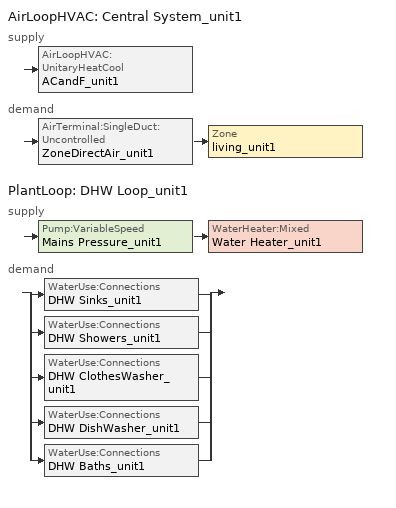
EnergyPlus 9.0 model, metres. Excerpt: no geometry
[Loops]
AirLoopHVAC 'Central System_unit1'
 supply: AirLoopHVAC:UnitaryHeatCool 'ACandF_unit1'
 demand: AirTerminal:SingleDuct:Uncontrolled 'ZoneDirectAir_unit1' > Zone 'living_unit1'
PlantLoop 'DHW Loop_unit1'
 supply: Pump:VariableSpeed 'Mains Pressure_unit1' > WaterHeater:Mixed 'Water Heater_unit1'
 demand: split
  | WaterUse:Connections 'DHW Sinks_unit1'
  | WaterUse:Connections 'DHW Showers_unit1'
  | WaterUse:Connections 'DHW ClothesWasher_unit1'
  | WaterUse:Connections 'DHW DishWasher_unit1'
  | WaterUse:Connections 'DHW Baths_unit1'
[ThermostatSetpoint:DualSetpoint]
thermostat_living Dual SP Control: Heating Setpoint Temperature Schedule=heating_sch; Cooling Setpoint Temperature Schedule=cooling_sch
[Sizing:Zone]
living_unit1: Zone Cooling Design Supply Air Temperature Input Method=SupplyAirTemperature; Zone Cooling Design Supply Air Temperature {C}=12; Zone Heating Design Supply Air Temperature Input Method=SupplyAirTemperature; Zone Heating Design Supply Air Temperature {C}=50; Zone Cooling Design Supply Air Humidity Ratio {kgWater/kgDryAir}=0.008; Zone Heating Design Supply Air Humidity Ratio {kgWater/kgDryAir}=0.008; Design Specification Outdoor Air Object=SZ_DSOA_living_unit1; Cooling Design Air Flow Method=DesignDay; Cooling Minimum Air Flow per Zone Floor Area {m3/s-m2}=0.000762; Heating Design Air Flow Method=DesignDay; Heating Maximum Air Flow per Zone Floor Area {m3/s-m2}=0.002032; Heating Maximum Air Flow {m3/s}=0.141576; Heating Maximum Air Flow Fraction=0.3
[Sizing:System]
Central System_unit1: Type of Load to Size On=Sensible; Design Outdoor Air Flow Rate {m3/s}=autosize; Central Heating Maximum System Air Flow Ratio=1; Preheat Design Temperature {C}=7; Preheat Design Humidity Ratio {kgWater/kgDryAir}=0.008; Precool Design Temperature {C}=11; Precool Design Humidity Ratio {kgWater/kgDryAir}=0.008; Central Cooling Design Supply Air Temperature {C}=12; Central Heating Design Supply Air Temperature {C}=50; Type of Zone Sum to Use=NonCoincident; 100% Outdoor Air in Cooling=No; 100% Outdoor Air in Heating=No; Central Cooling Design Supply Air Humidity Ratio {kgWater/kgDryAir}=0.008; Central Heating Design Supply Air Humidity Ratio {kgWater/kgDryAir}=0.008; Cooling Supply Air Flow Rate Method=DesignDay; Heating Supply Air Flow Rate Method=DesignDay; Zone Maximum Outdoor Air Fraction=1; Cooling Design Capacity Method=CoolingDesignCapacity; Cooling Design Capacity {W}=autosize; Heating Design Capacity Method=HeatingDesignCapacity; Heating Design Capacity {W}=autosize; Central Cooling Capacity Control Method=OnOff
[ZoneControl:Thermostat]
Zone Thermostat_unit1: Zone or ZoneList=living_unit1; Control Type Schedule=zone_control_type; Control 1=thermostat_living Dual SP Control
[AirTerminal:SingleDuct:Uncontrolled]
ZoneDirectAir_unit1: Availability Schedule=always_avail; Maximum Air Flow Rate {m3/s}=autosize
[DesignSpecification:OutdoorAir]
SZ_DSOA_living_unit1: Outdoor Air Method=Flow/Zone; Outdoor Air Flow per Person {m3/s-person}=0; Outdoor Air Flow per Zone {m3/s}=0.0259753
[Coil:Cooling:DX:SingleSpeed]
DX Cooling Coil_unit1: Availability Schedule=always_avail; Gross Rated Total Cooling Capacity {W}=autosize; Gross Rated Sensible Heat Ratio=autosize; Gross Rated Cooling COP {W/W}=4.22072; Rated Air Flow Rate {m3/s}=autosize; Total Cooling Capacity Function of Temperature Curve=Cool-Cap-FT; Total Cooling Capacity Function of Flow Fraction Curve=ConstantCubic; Energy Input Ratio Function of Temperature Curve=Cool-EIR-FT; Energy Input Ratio Function of Flow Fraction Curve=ConstantCubic; Part Load Fraction Correlation Curve=Cool-PLF-fPLR
[Fan:OnOff]
Supply Fan_unit1: Availability Schedule=always_avail; Fan Total Efficiency=0.377; Pressure Rise {Pa}=400; Maximum Flow Rate {m3/s}=autosize; Motor Efficiency=0.65; Motor In Airstream Fraction=1
[AirLoopHVAC]
Central System_unit1: Design Supply Air Flow Rate {m3/s}=autosize
[AirLoopHVAC:UnitaryHeatCool]
ACandF_unit1: Availability Schedule=always_avail; Supply Air Fan Operating Mode Schedule=fan_cycle; Maximum Supply Air Temperature {C}=80; Cooling Supply Air Flow Rate {m3/s}=autosize; Heating Supply Air Flow Rate {m3/s}=autosize; No Load Supply Air Flow Rate {m3/s}=0; Controlling Zone or Thermostat Location=living_unit1; Supply Fan=Supply Fan_unit1; Fan Placement=BlowThrough; Heating Coil=Main gas Heating Coil_unit1; Cooling Coil=DX Cooling Coil_unit1; Dehumidification Control Type=None
[Coil:Heating:Fuel]
Main gas heating coil_unit1: Availability Schedule=always_avail; Fuel Type=NaturalGas; Burner Efficiency=0.75; Nominal Capacity {W}=autosize
[Zone equipment]
living_unit1: ZoneDirectAir_unit1
[Pump:VariableSpeed]
Mains Pressure_unit1: Design Maximum Flow Rate {m3/s}=autosize; Design Pump Head {Pa}=1; Design Power Consumption {W}=0; Motor Efficiency=1; Fraction of Motor Inefficiencies to Fluid Stream=0; Coefficient 1 of the Part Load Performance Curve=0; Coefficient 2 of the Part Load Performance Curve=1; Coefficient 3 of the Part Load Performance Curve=0; Coefficient 4 of the Part Load Performance Curve=0; Design Minimum Flow Rate {m3/s}=0; Pump Control Type=Intermittent
[WaterHeater:Mixed]
Water Heater_unit1: Tank Volume {m3}=0.151416; Setpoint Temperature Schedule=dhw_setpt; Deadband Temperature Difference {deltaC}=2; Maximum Temperature Limit {C}=50; Heater Control Type=Cycle; Heater Maximum Capacity {W}=autosize; Heater Minimum Capacity {W}=0; Heater Ignition Minimum Flow Rate {m3/s}=0; Heater Fuel Type=naturalgas; Heater Thermal Efficiency=0.8; Ambient Temperature Indicator=Zone; Ambient Temperature Zone=living_unit1; Off Cycle Loss Coefficient to Ambient Temperature {W/K}=4.50544; Off Cycle Loss Fraction to Zone=1; On Cycle Loss Coefficient to Ambient Temperature {W/K}=4.50544; On Cycle Loss Fraction to Zone=1; Peak Use Flow Rate {m3/s}=0; Use Side Effectiveness=1; Source Side Effectiveness=1; Use Side Design Flow Rate {m3/s}=autosize; Source Side Design Flow Rate {m3/s}=0; Indirect Water Heating Recovery Time {hr}=1.5
[WaterHeater:Sizing]
Water Heater_unit1: Design Mode=ResidentialHUD-FHAMinimum; Number of Bedrooms=3; Number of Bathrooms=3
[Sizing:Plant]
DHW Loop_unit1: Loop Type=Heating; Design Loop Exit Temperature {C}=48.8889; Loop Design Temperature Difference {deltaC}=5.55556
[PlantLoop]
DHW Loop_unit1: Fluid Type=Water; Plant Equipment Operation Scheme=DHW Loop Operation_unit1; Maximum Loop Temperature {C}=100; Minimum Loop Temperature {C}=0; Maximum Loop Flow Rate {m3/s}=autosize; Minimum Loop Flow Rate {m3/s}=0; Plant Loop Volume {m3}=autocalculate; Load Distribution Scheme=Optimal
[PlantEquipmentList]
DHW Plant Equipment_unit1: Water Heater_unit1
[PlantEquipmentOperation:HeatingLoad]
DHW Control Scheme_unit1: Load Range 1 Lower Limit {W}=0; Load Range 1 Upper Limit {W}=1000000000000000; Range 1 Equipment List=DHW Plant Equipment_unit1
[PlantEquipmentOperationSchemes]
DHW Loop Operation_unit1: Control Scheme 1=DHW Control Scheme_unit1; Control Scheme 1 Schedule=always_avail
[SetpointManager:Scheduled]
DHW Loop Setpoint Manager_unit1: Control Variable=Temperature; Schedule=DHWSupplySetpoint; Setpoint Node or NodeList=DHW Supply Outlet Node_unit1
[WaterUse:Equipment]
Name | Peak Flow Rate {m3/s} | Flow Rate Fraction Schedule | Target Temperature Schedule
Clothes Washer_unit1 | 1.62192e-06 | ClothesWasher | CWWaterTempSchedule
Dishwasher_unit1 | 6.36685e-07 | Dishwasher | DWWaterTempSchedule
Sinks_unit1 | 7.1934e-05 | BA_sink_sch | SSBWaterTempSchedule
Showers_unit1 | 0.000141975 | BA_shower_sch | SSBWaterTempSchedule
Baths_unit1 | 0.00027764 | BA_bath_sch | SSBWaterTempSchedule
[WaterUse:Connections] Drain Water Heat Exchanger Type=None
Name | Water Use Equipment 1
DHW Sinks_unit1 | Sinks_unit1
DHW Showers_unit1 | Showers_unit1
DHW ClothesWasher_unit1 | Clothes Washer_unit1
DHW DishWasher_unit1 | Dishwasher_unit1
DHW Baths_unit1 | Baths_unit1
[Schedule:Compact]
BA_shower_sch: Through: 12/31, For: AllDays, Until: 1:00, 0.00204836, Until: 2:00, 0.000931073, Until: 3:00, 0.000558644, Until: 4:00, 0.000931073, Until: 5:00, 0.002607, Until: 6:00, 0.00968316, Until: 7:00, 0.0219733, Until: 8:00, 0.0217871, Until: 9:00, 0.0176904, Until: 10:00, 0.0137799, Until: 11:00, 0.0111729, Until: 12:00, 0.00875209, Until: 13:00, 0.0063313, Until: 14:00, 0.00540022, Until: 15:00, 0.00484158, Until: 16:00, 0.00465537, Until: 17:00, 0.00558644, Until: 18:00, 0.00726237, Until: 19:00, 0.00782101, Until: 20:00, 0.00782101, Until: 21:00, 0.00782101, Until: 22:00, 0.0076348, Until: 23:00, 0.00540022, Until: 24:00, 0.00391051
BA_bath_sch: Through: 12/31, For: AllDays, Until: 1:00, 0.000190651, Until: 2:00, 9.53254e-05, Until: 3:00, 9.53254e-05, Until: 4:00, 9.53254e-05, Until: 5:00, 0.000190651, Until: 6:00, 0.000452796, Until: 7:00, 0.00109624, Until: 8:00, 0.00138222, Until: 9:00, 0.00157287, Until: 10:00, 0.00138222, Until: 11:00, 0.00109624, Until: 12:00, 0.000834097, Until: 13:00, 0.000738772, Until: 14:00, 0.000548121, Until: 15:00, 0.000548121, Until: 16:00, 0.000548121, Until: 17:00, 0.000929422, Until: 18:00, 0.00109624, Until: 19:00, 0.00183501, Until: 20:00, 0.00238313, Until: 21:00, 0.00238313, Until: 22:00, 0.00183501, Until: 23:00, 0.00157287, Until: 24:00, 0.000929422
BA_sink_sch: Through: 12/31, For: AllDays, Until: 1:00, 0.0045888, Until: 2:00, 0.0022944, Until: 3:00, 0.00163886, Until: 4:00, 0.00163886, Until: 5:00, 0.0022944, Until: 6:00, 0.00589988, Until: 7:00, 0.0137664, Until: 8:00, 0.0203218, Until: 9:00, 0.0216329, Until: 10:00, 0.0203218, Until: 11:00, 0.0176996, Until: 12:00, 0.0163886, Until: 13:00, 0.0160608, Until: 14:00, 0.0147497, Until: 15:00, 0.0140942, Until: 16:00, 0.0134386, Until: 17:00, 0.015733, Until: 18:00, 0.0213051, Until: 19:00, 0.0245828, Until: 20:00, 0.0226162, Until: 21:00, 0.018683, Until: 22:00, 0.015733, Until: 23:00, 0.0131108, Until: 24:00, 0.00884982
zone_control_type: Through: 12/31, For: AllDays, Until 24:00, 4
dhw_setpt: Through: 12/31, For: AllDays, Until 24:00, 48
always_avail: Through: 12/31, For: AllDays, Until: 24:00, 1
heating_sch: Through: 12/31, For: AllDays, Until: 24:00, 22.22
cooling_sch: Through: 12/31, For: AllDays, Until: 24:00, 23.88
fan_cycle: Through: 12/31, For: AllDays, Until: 24:00, 0
[Schedule:Day:Hourly]
DishwasherWeekday: 0.115923, 0.0515046, 0.0385907, 0.0257523, 0.0257523, 0.0772569, 0.154589, 0.231922, 0.438166, 0.489671, 0.425253, 0.360834, 0.309254, 0.34792, 0.283502, 0.270588, 0.283502, 0.373672, 0.65725, 0.837667, 0.683002, 0.502585, 0.335006, 0.231922
DishwasherWeekend: 0.124203, 0.0551835, 0.0413471, 0.0275917, 0.0275917, 0.0827752, 0.165631, 0.248487, 0.469464, 0.524647, 0.455628, 0.386608, 0.331344, 0.372772, 0.303752, 0.289915, 0.303752, 0.400363, 0.704196, 0.8975, 0.731788, 0.538484, 0.358935, 0.248487
DishwasherVacation; ClothesWasherVacation: 0, 0, 0, 0, 0, 0, 0, 0, 0, 0, 0, 0, 0, 0, 0, 0, 0, 0, 0, 0, 0, 0, 0, 0
ClothesWasherWeekday: 0.0796918, 0.0637364, 0.0318255, 0.0318255, 0.0637364, 0.0956473, 0.191295, 0.414585, 0.621921, 0.733609, 0.717653, 0.637876, 0.574054, 0.510318, 0.446496, 0.414585, 0.430541, 0.414585, 0.414585, 0.414585, 0.414585, 0.39863, 0.271072, 0.143514
ClothesWasherWeekend: 0.0974953, 0.0779754, 0.0389355, 0.0389355, 0.0779754, 0.117015, 0.234031, 0.507205, 0.76086, 0.8975, 0.87798, 0.78038, 0.702301, 0.624325, 0.546245, 0.507205, 0.526725, 0.507205, 0.507205, 0.507205, 0.507205, 0.487686, 0.33163, 0.175575
[Schedule:Week:Compact]
DishwasherWeek: For: Weekdays, DishwasherWeekday, For: CustomDay1, DishwasherVacation, For: AllOtherDays, DishwasherWeekend
ClothesWasherWeek: For: Weekdays, ClothesWasherWeekday, For: CustomDay1, ClothesWasherVacation, For: AllOtherDays, ClothesWasherWeekend
[Schedule:Year]
Dishwasher: DishwasherWeek, 1, 1, 12, 31
ClothesWasher: ClothesWasherWeek, 1, 1, 12, 31
[Schedule:Constant]
DWWaterTempSchedule; CWWaterTempSchedule; DHWSupplySetpoint: Temperature, 48.8889
SSBWaterTempSchedule: Temperature, 40.5556
[Curve:Biquadratic] Minimum Value of x=-100; Maximum Value of x=100; Minimum Value of y=-100; Maximum Value of y=100
Name | Coefficient1 Constant | Coefficient2 x | Coefficient3 x**2 | Coefficient4 y | Coefficient5 y**2 | Coefficient6 x*y
Cool-Cap-fT | 1.26489 | -0.035055 | 0.00211086 | -0.00152689 | -7.0308e-06 | -0.000469184
Cool-EIR-fT | 0.384024 | 0.0296967 | -0.00113293 | 0.00649067 | 0.000262699 | -0.000120722
[Curve:Cubic]
ConstantCubic: Coefficient1 Constant=1; Coefficient2 x=0; Coefficient3 x**2=0; Coefficient4 x**3=0; Minimum Value of x=-100; Maximum Value of x=100
[Curve:Quadratic]
Cool-PLF-fPLR: Coefficient1 Constant=0.801414; Coefficient2 x=0.237447; Coefficient3 x**2=-0.0393773; Minimum Value of x=0; Maximum Value of x=1; Minimum Curve Output=0.7; Maximum Curve Output=1
